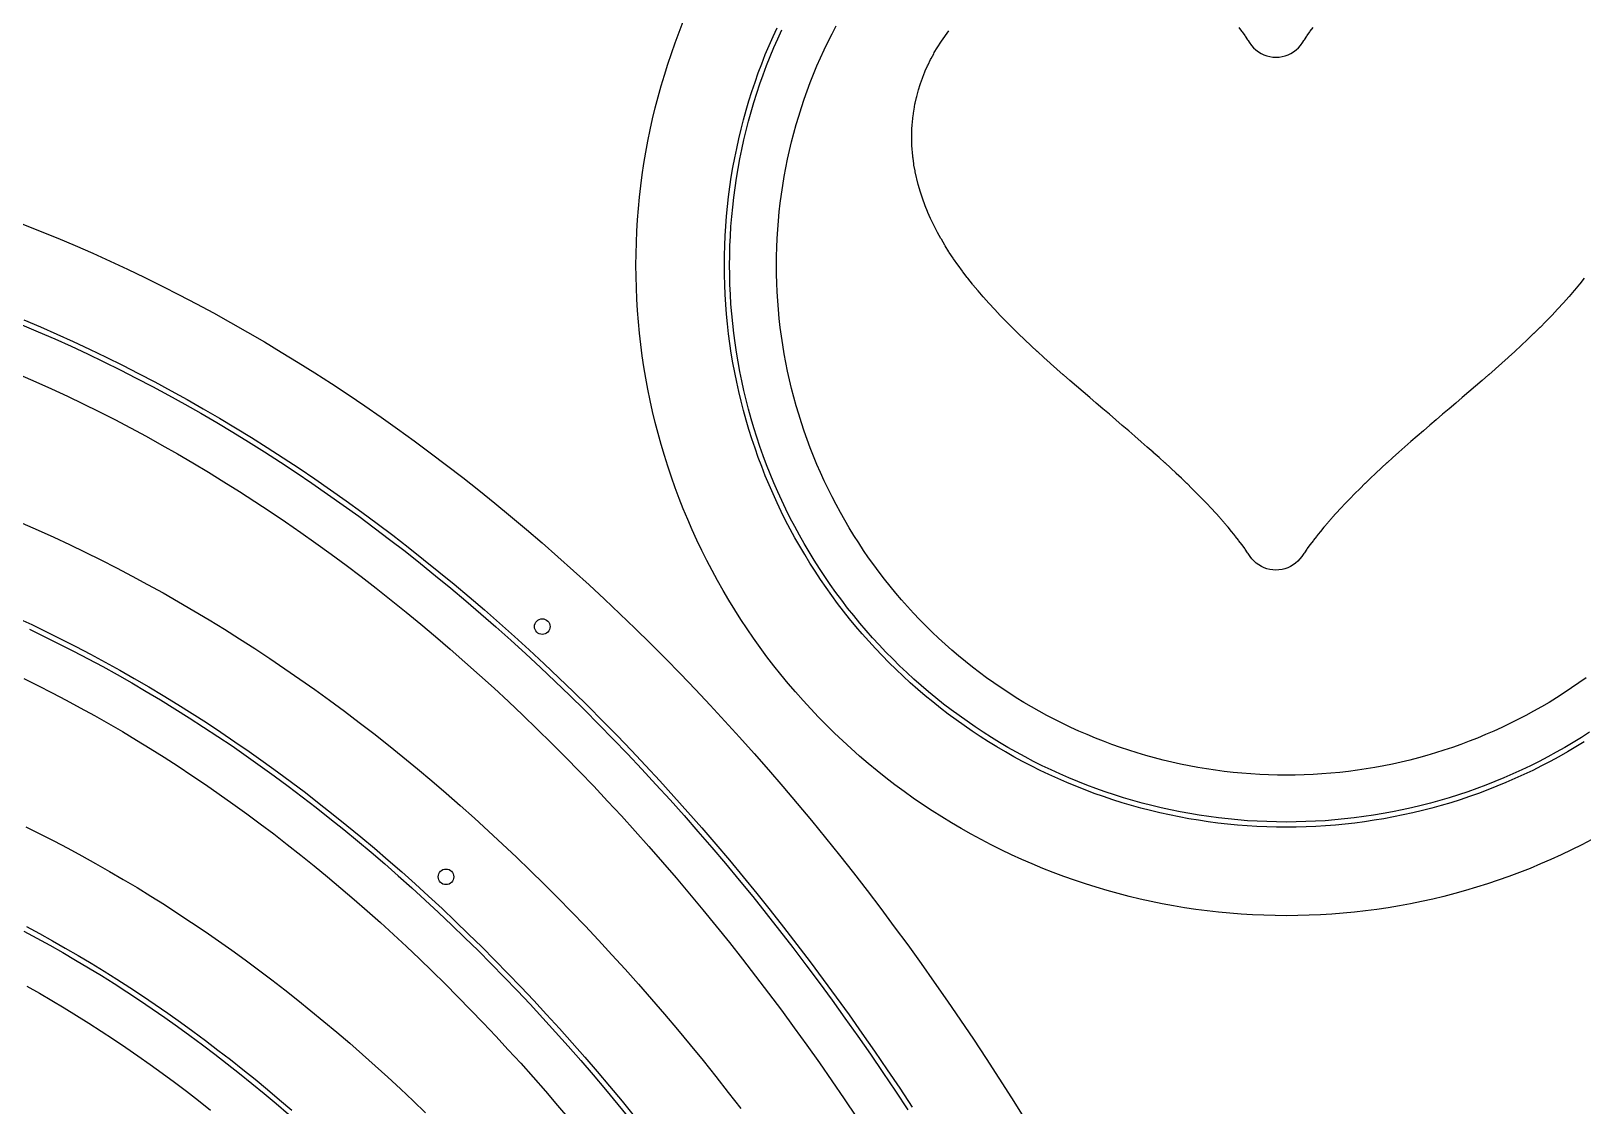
# Model space of a CAD drawing. Header units: metres. Extents: x 10 to 1210, y 10 to 2778.
# Drawn here: x 511.8 to 810, y 1021.4 to 1228 of the extents above; entities that cross this region are included whole.
import ezdxf

# ---------------------------------------------------------------- set-up
doc = ezdxf.new("R2010")
doc.units = ezdxf.units.M
for name, color, linetype in [('ACIKLIK', 5, 'Continuous'), ('ASKI_DELIK', 6, 'Continuous'), ('CAM_SABLON', 4, 'Continuous'), ('DIS_KENAR_V91_Z3', 1, 'Continuous'), ('LAMBA_T4_Z4', 3, 'Continuous')]:
    doc.layers.add(name, color=color, linetype=linetype)

msp = doc.modelspace()

# ---------------------------------------------------------------- linework, layer by layer
at = {"layer": 'ACIKLIK'}
for points in [[(810.6, 1103.72), (809.21, 1102.72), (807.8, 1101.76), (806.37, 1100.81), (804.93, 1099.89), (803.47, 1099), (802, 1098.13), (800.51, 1097.29), (799.01, 1096.47), (797.49, 1095.68), (795.96, 1094.92), (794.42, 1094.18), (792.86, 1093.47), (791.29, 1092.79), (789.71, 1092.14), (788.12, 1091.51), (786.52, 1090.91), (784.91, 1090.34), (783.28, 1089.8), (781.65, 1089.28), (780.01, 1088.8), (778.36, 1088.34), (776.71, 1087.91), (775.04, 1087.51), (773.38, 1087.14), (771.7, 1086.8), (770.02, 1086.49), (768.33, 1086.21), (766.64, 1085.95), (764.94, 1085.73), (763.24, 1085.54), (761.54, 1085.37), (759.84, 1085.24), (758.13, 1085.14), (756.42, 1085.06), (754.71, 1085.02), (753, 1085), (751.29, 1085.02), (749.58, 1085.06), (747.87, 1085.14), (746.16, 1085.24), (744.46, 1085.37), (742.76, 1085.54), (741.06, 1085.73), (739.36, 1085.95), (737.67, 1086.21), (735.98, 1086.49), (734.3, 1086.8), (732.62, 1087.14), (730.96, 1087.51), (729.29, 1087.91), (727.64, 1088.34), (725.99, 1088.8), (724.35, 1089.28), (722.72, 1089.8), (721.09, 1090.34), (719.48, 1090.91), (717.88, 1091.51), (716.29, 1092.14), (714.71, 1092.79), (713.14, 1093.47), (711.58, 1094.18), (710.04, 1094.92), (708.51, 1095.68), (706.99, 1096.47), (705.49, 1097.29), (704, 1098.13), (702.53, 1099), (701.07, 1099.89), (699.63, 1100.81), (698.2, 1101.76), (696.79, 1102.72), (695.4, 1103.72), (694.02, 1104.73), (692.67, 1105.78), (691.33, 1106.84), (690.01, 1107.93), (688.71, 1109.04), (687.43, 1110.17), (686.16, 1111.33), (684.92, 1112.51), (683.7, 1113.7), (682.51, 1114.92), (681.33, 1116.16), (680.17, 1117.43), (679.04, 1118.71), (677.93, 1120.01), (676.84, 1121.33), (675.78, 1122.67), (674.73, 1124.02), (673.72, 1125.4), (672.72, 1126.79), (671.76, 1128.2), (670.81, 1129.63), (669.89, 1131.07), (669, 1132.53), (668.13, 1134), (667.29, 1135.49), (666.47, 1136.99), (665.68, 1138.51), (664.92, 1140.04), (664.18, 1141.58), (663.47, 1143.14), (662.79, 1144.71), (662.14, 1146.29), (661.51, 1147.88), (660.91, 1149.48), (660.34, 1151.09), (659.8, 1152.72), (659.28, 1154.35), (658.8, 1155.99), (658.34, 1157.64), (657.91, 1159.29), (657.51, 1160.96), (657.14, 1162.62), (656.8, 1164.3), (656.49, 1165.98), (656.21, 1167.67), (655.95, 1169.36), (655.73, 1171.06), (655.54, 1172.76), (655.37, 1174.46), (655.24, 1176.16), (655.14, 1177.87), (655.06, 1179.58), (655.02, 1181.29), (655, 1183), (655.02, 1184.71), (655.06, 1186.42), (655.14, 1188.13), (655.24, 1189.84), (655.37, 1191.54), (655.54, 1193.24), (655.73, 1194.94), (655.95, 1196.64), (656.21, 1198.33), (656.49, 1200.02), (656.8, 1201.7), (657.14, 1203.38), (657.51, 1205.04), (657.91, 1206.71), (658.34, 1208.36), (658.8, 1210.01), (659.28, 1211.65), (659.8, 1213.28), (660.34, 1214.91), (660.91, 1216.52), (661.51, 1218.12), (662.14, 1219.71), (662.79, 1221.29), (663.47, 1222.86), (664.18, 1224.42), (664.92, 1225.96), (665.68, 1227.49), (666.47, 1229.01)], [(509.59, 1161.95), (512.64, 1160.62), (515.69, 1159.24), (518.74, 1157.82), (521.78, 1156.36), (524.81, 1154.86), (527.84, 1153.32), (530.86, 1151.74), (533.87, 1150.12), (536.88, 1148.45), (539.87, 1146.75), (542.87, 1145), (545.85, 1143.22), (548.82, 1141.39), (551.79, 1139.53), (554.75, 1137.62), (557.7, 1135.67), (560.64, 1133.69), (563.57, 1131.66), (566.49, 1129.59), (569.41, 1127.49), (572.31, 1125.34), (575.2, 1123.15), (578.08, 1120.93), (580.95, 1118.66), (583.81, 1116.35), (586.66, 1114.01), (589.5, 1111.63), (592.32, 1109.2), (595.14, 1106.74), (597.94, 1104.24), (600.73, 1101.71), (603.5, 1099.13), (606.27, 1096.51), (609.02, 1093.86), (611.75, 1091.17), (614.47, 1088.44), (617.18, 1085.68), (619.88, 1082.87), (622.56, 1080.03), (625.22, 1077.16), (627.87, 1074.24), (630.5, 1071.29), (633.12, 1068.3), (635.73, 1065.28), (638.31, 1062.22), (640.88, 1059.13), (643.44, 1056), (645.97, 1052.83), (648.5, 1049.63), (651, 1046.39), (653.48, 1043.12), (655.95, 1039.82), (658.4, 1036.48), (660.83, 1033.11), (663.25, 1029.7), (665.64, 1026.26), (668.02, 1022.79), (670.38, 1019.29)], [(510.34, 1103.58), (513.07, 1102.23), (515.79, 1100.84), (518.51, 1099.42), (521.22, 1097.96), (523.92, 1096.47), (526.61, 1094.94), (529.3, 1093.37), (531.99, 1091.76), (534.66, 1090.12), (537.33, 1088.44), (540, 1086.72), (542.65, 1084.97), (545.3, 1083.18), (547.93, 1081.36), (550.56, 1079.5), (553.19, 1077.6), (555.8, 1075.67), (558.4, 1073.7), (561, 1071.7), (563.58, 1069.66), (566.16, 1067.58), (568.72, 1065.47), (571.28, 1063.32), (573.82, 1061.14), (576.36, 1058.92), (578.88, 1056.67), (581.39, 1054.38), (583.9, 1052.06), (586.39, 1049.71), (588.86, 1047.31), (591.33, 1044.89), (593.78, 1042.43), (596.22, 1039.94), (598.65, 1037.41), (601.07, 1034.85), (603.47, 1032.25), (605.86, 1029.63), (608.24, 1026.97), (610.6, 1024.27), (612.95, 1021.55), (615.28, 1018.79)], [(510.96, 1044.48), (513.36, 1043.12), (515.74, 1041.73), (518.13, 1040.3), (520.51, 1038.84), (522.88, 1037.35), (525.24, 1035.83), (527.6, 1034.27), (529.95, 1032.68), (532.3, 1031.06), (534.64, 1029.4), (536.97, 1027.72), (539.29, 1026), (541.61, 1024.25), (543.91, 1022.47), (546.21, 1020.65)]]:
    msp.add_lwpolyline(points, dxfattribs=at)
at = {"layer": 'ASKI_DELIK'}
for centre in [(610, 1113.55), (591.5, 1065.47)]:
    msp.add_circle(centre, 1.5, dxfattribs=at)
at = {"layer": 'CAM_SABLON'}
for points in [[(811.28, 1093.26), (809.7, 1092.26), (808.11, 1091.28), (806.5, 1090.34), (804.87, 1089.42), (803.23, 1088.53), (801.58, 1087.66), (799.91, 1086.83), (798.22, 1086.03), (796.52, 1085.25), (794.81, 1084.51), (793.08, 1083.79), (791.35, 1083.11), (789.6, 1082.45), (787.84, 1081.83), (786.06, 1081.24), (784.28, 1080.68), (782.49, 1080.15), (780.69, 1079.65), (778.89, 1079.18), (777.07, 1078.74), (775.25, 1078.34), (773.42, 1077.97), (771.58, 1077.63), (769.74, 1077.32), (767.89, 1077.04), (766.04, 1076.8), (764.18, 1076.59), (762.33, 1076.41), (760.46, 1076.26), (758.6, 1076.15), (756.73, 1076.07), (754.87, 1076.02), (753, 1076), (751.13, 1076.02), (749.27, 1076.07), (747.4, 1076.15), (745.54, 1076.26), (743.67, 1076.41), (741.82, 1076.59), (739.96, 1076.8), (738.11, 1077.04), (736.26, 1077.32), (734.42, 1077.63), (732.58, 1077.97), (730.75, 1078.34), (728.93, 1078.74), (727.11, 1079.18), (725.31, 1079.65), (723.51, 1080.15), (721.72, 1080.68), (719.94, 1081.24), (718.16, 1081.83), (716.4, 1082.45), (714.65, 1083.11), (712.92, 1083.79), (711.19, 1084.51), (709.48, 1085.25), (707.78, 1086.03), (706.09, 1086.83), (704.42, 1087.66), (702.77, 1088.53), (701.13, 1089.42), (699.5, 1090.34), (697.89, 1091.28), (696.3, 1092.26), (694.72, 1093.26), (693.17, 1094.29), (691.63, 1095.35), (690.11, 1096.44), (688.61, 1097.55), (687.12, 1098.68), (685.66, 1099.85), (684.22, 1101.03), (682.8, 1102.25), (681.4, 1103.48), (680.03, 1104.75), (678.67, 1106.03), (677.34, 1107.34), (676.03, 1108.67), (674.75, 1110.03), (673.48, 1111.4), (672.25, 1112.8), (671.03, 1114.22), (669.85, 1115.66), (668.68, 1117.12), (667.55, 1118.61), (666.44, 1120.11), (665.35, 1121.63), (664.29, 1123.17), (663.26, 1124.72), (662.26, 1126.3), (661.28, 1127.89), (660.34, 1129.5), (659.42, 1131.13), (658.53, 1132.77), (657.66, 1134.42), (656.83, 1136.09), (656.03, 1137.78), (655.25, 1139.48), (654.51, 1141.19), (653.79, 1142.92), (653.11, 1144.65), (652.45, 1146.4), (651.83, 1148.16), (651.24, 1149.94), (650.68, 1151.72), (650.15, 1153.51), (649.65, 1155.31), (649.18, 1157.11), (648.74, 1158.93), (648.34, 1160.75), (647.97, 1162.58), (647.63, 1164.42), (647.32, 1166.26), (647.04, 1168.11), (646.8, 1169.96), (646.59, 1171.82), (646.41, 1173.67), (646.26, 1175.54), (646.15, 1177.4), (646.07, 1179.27), (646.02, 1181.13), (646, 1183), (646.02, 1184.87), (646.07, 1186.73), (646.15, 1188.6), (646.26, 1190.46), (646.41, 1192.33), (646.59, 1194.18), (646.8, 1196.04), (647.04, 1197.89), (647.32, 1199.74), (647.63, 1201.58), (647.97, 1203.42), (648.34, 1205.25), (648.74, 1207.07), (649.18, 1208.89), (649.65, 1210.69), (650.15, 1212.49), (650.68, 1214.28), (651.24, 1216.06), (651.83, 1217.84), (652.45, 1219.6), (653.11, 1221.35), (653.79, 1223.08), (654.51, 1224.81), (655.25, 1226.52), (656.03, 1228.22)], [(509.98, 1171.56), (513.14, 1170.22), (516.3, 1168.84), (519.45, 1167.42), (522.59, 1165.96), (525.72, 1164.45), (528.85, 1162.91), (531.97, 1161.32), (535.08, 1159.69), (538.18, 1158.02), (541.28, 1156.3), (544.37, 1154.55), (547.44, 1152.75), (550.51, 1150.92), (553.57, 1149.04), (556.62, 1147.12), (559.67, 1145.16), (562.7, 1143.16), (565.72, 1141.12), (568.73, 1139.03), (571.73, 1136.91), (574.72, 1134.75), (577.7, 1132.55), (580.67, 1130.3), (583.62, 1128.02), (586.57, 1125.7), (589.5, 1123.33), (592.42, 1120.93), (595.32, 1118.49), (598.22, 1116.01), (601.1, 1113.49), (603.96, 1110.93), (606.82, 1108.33), (609.66, 1105.7), (612.48, 1103.02), (615.3, 1100.31), (618.09, 1097.56), (620.88, 1094.77), (623.64, 1091.94), (626.39, 1089.08), (629.13, 1086.18), (631.85, 1083.24), (634.56, 1080.27), (637.24, 1077.25), (639.92, 1074.21), (642.57, 1071.12), (645.21, 1068), (647.83, 1064.85), (650.44, 1061.66), (653.02, 1058.43), (655.59, 1055.17), (658.14, 1051.87), (660.67, 1048.54), (663.19, 1045.18), (665.68, 1041.78), (668.16, 1038.34), (670.61, 1034.88), (673.05, 1031.38), (675.47, 1027.84), (677.87, 1024.28), (680.24, 1020.68)], [(511.46, 1113.03), (514.29, 1111.67), (517.11, 1110.27), (519.92, 1108.84), (522.73, 1107.37), (525.53, 1105.86), (528.32, 1104.32), (531.11, 1102.73), (533.88, 1101.11), (536.65, 1099.46), (539.41, 1097.76), (542.17, 1096.03), (544.91, 1094.26), (547.65, 1092.46), (550.38, 1090.61), (553.09, 1088.73), (555.8, 1086.82), (558.5, 1084.87), (561.19, 1082.88), (563.87, 1080.85), (566.54, 1078.79), (569.19, 1076.69), (571.84, 1074.56), (574.48, 1072.39), (577.1, 1070.18), (579.72, 1067.94), (582.32, 1065.67), (584.91, 1063.36), (587.49, 1061.01), (590.05, 1058.63), (592.6, 1056.21), (595.14, 1053.76), (597.67, 1051.28), (600.18, 1048.76), (602.69, 1046.2), (605.17, 1043.62), (607.64, 1040.99), (610.1, 1038.34), (612.55, 1035.65), (614.98, 1032.93), (617.39, 1030.18), (619.79, 1027.39), (622.18, 1024.57), (624.55, 1021.71), (626.9, 1018.83)], [(510.38, 1055.05), (512.87, 1053.71), (515.36, 1052.33), (517.85, 1050.92), (520.32, 1049.48), (522.79, 1048), (525.26, 1046.49), (527.71, 1044.94), (530.16, 1043.36), (532.6, 1041.75), (535.03, 1040.11), (537.46, 1038.43), (539.87, 1036.72), (542.28, 1034.98), (544.68, 1033.21), (547.07, 1031.4), (549.45, 1029.56), (551.82, 1027.69), (554.19, 1025.78), (556.54, 1023.85), (558.88, 1021.88), (561.22, 1019.88)]]:
    msp.add_lwpolyline(points, dxfattribs=at)
at = {"layer": 'DIS_KENAR_V91_Z3'}
for points in [[(811.68, 1072.63), (809.75, 1071.62), (807.8, 1070.65), (805.83, 1069.71), (803.84, 1068.81), (801.84, 1067.94), (799.83, 1067.1), (797.8, 1066.3), (795.75, 1065.54), (793.7, 1064.81), (791.63, 1064.12), (789.55, 1063.46), (787.45, 1062.84), (785.35, 1062.26), (783.24, 1061.71), (781.12, 1061.2), (778.99, 1060.73), (776.85, 1060.3), (774.71, 1059.9), (772.55, 1059.54), (770.4, 1059.22), (768.23, 1058.93), (766.07, 1058.68), (763.89, 1058.48), (761.72, 1058.3), (759.54, 1058.17), (757.36, 1058.08), (755.18, 1058.02), (753, 1058), (750.82, 1058.02), (748.64, 1058.08), (746.46, 1058.17), (744.28, 1058.3), (742.11, 1058.48), (739.93, 1058.68), (737.77, 1058.93), (735.6, 1059.22), (733.45, 1059.54), (731.29, 1059.9), (729.15, 1060.3), (727.01, 1060.73), (724.88, 1061.2), (722.76, 1061.71), (720.65, 1062.26), (718.55, 1062.84), (716.45, 1063.46), (714.37, 1064.12), (712.3, 1064.81), (710.25, 1065.54), (708.2, 1066.3), (706.17, 1067.1), (704.16, 1067.94), (702.16, 1068.81), (700.17, 1069.71), (698.2, 1070.65), (696.25, 1071.62), (694.32, 1072.63), (692.4, 1073.67), (690.5, 1074.75), (688.62, 1075.85), (686.76, 1076.99), (684.92, 1078.17), (683.1, 1079.37), (681.3, 1080.61), (679.53, 1081.87), (677.77, 1083.17), (676.04, 1084.5), (674.33, 1085.86), (672.65, 1087.24), (670.99, 1088.66), (669.36, 1090.11), (667.75, 1091.58), (666.17, 1093.08), (664.61, 1094.61), (663.08, 1096.17), (661.58, 1097.75), (660.11, 1099.36), (658.66, 1100.99), (657.24, 1102.65), (655.86, 1104.33), (654.5, 1106.04), (653.17, 1107.77), (651.87, 1109.53), (650.61, 1111.3), (649.37, 1113.1), (648.17, 1114.92), (646.99, 1116.76), (645.85, 1118.62), (644.75, 1120.5), (643.67, 1122.4), (642.63, 1124.32), (641.62, 1126.25), (640.65, 1128.2), (639.71, 1130.17), (638.81, 1132.16), (637.94, 1134.16), (637.1, 1136.17), (636.3, 1138.2), (635.54, 1140.25), (634.81, 1142.3), (634.12, 1144.37), (633.46, 1146.45), (632.84, 1148.55), (632.26, 1150.65), (631.71, 1152.76), (631.2, 1154.88), (630.73, 1157.01), (630.3, 1159.15), (629.9, 1161.29), (629.54, 1163.45), (629.22, 1165.6), (628.93, 1167.77), (628.68, 1169.93), (628.48, 1172.11), (628.3, 1174.28), (628.17, 1176.46), (628.08, 1178.64), (628.02, 1180.82), (628, 1183), (628.02, 1185.18), (628.08, 1187.36), (628.17, 1189.54), (628.3, 1191.72), (628.48, 1193.89), (628.68, 1196.07), (628.93, 1198.23), (629.22, 1200.4), (629.54, 1202.55), (629.9, 1204.71), (630.3, 1206.85), (630.73, 1208.99), (631.2, 1211.12), (631.71, 1213.24), (632.26, 1215.35), (632.84, 1217.45), (633.46, 1219.55), (634.12, 1221.63), (634.81, 1223.7), (635.54, 1225.75), (636.3, 1227.8), (637.1, 1229.83)], [(810.24, 1180.52), (809.37, 1179.43), (809.3, 1179.34), (808.37, 1178.21), (808.3, 1178.13), (807.33, 1177), (807.26, 1176.92), (806.26, 1175.79), (806.2, 1175.72), (805.17, 1174.6), (805.11, 1174.53), (804.05, 1173.41), (803.99, 1173.35), (802.91, 1172.23), (802.85, 1172.18), (801.74, 1171.06), (801.69, 1171.01), (800.56, 1169.9), (800.51, 1169.85), (799.36, 1168.74), (799.32, 1168.7), (798.14, 1167.59), (798.1, 1167.56), (796.91, 1166.45), (796.88, 1166.42), (795.67, 1165.32), (795.64, 1165.29), (794.42, 1164.19), (794.39, 1164.17), (793.16, 1163.07), (793.13, 1163.05), (791.89, 1161.96), (791.87, 1161.94), (790.62, 1160.85), (790.6, 1160.84), (789.35, 1159.75), (789.33, 1159.74), (788.08, 1158.66), (788.07, 1158.65), (786.8, 1157.57), (786.8, 1157.57), (785.54, 1156.49), (784.27, 1155.42), (783.02, 1154.35), (781.78, 1153.3), (780.55, 1152.24), (779.34, 1151.2), (778.13, 1150.16), (776.94, 1149.12), (775.77, 1148.1), (774.61, 1147.07), (774.57, 1147.04), (773.47, 1146.05), (773.43, 1146.02), (772.36, 1145.04), (772.32, 1145), (771.27, 1144.04), (771.22, 1144), (770.2, 1143.05), (770.15, 1143), (769.16, 1142.06), (769.1, 1142.01), (768.14, 1141.08), (768.08, 1141.03), (767.15, 1140.11), (767.09, 1140.05), (766.18, 1139.15), (766.12, 1139.09), (765.25, 1138.2), (765.18, 1138.13), (764.34, 1137.26), (764.27, 1137.19), (763.47, 1136.33), (763.4, 1136.25), (762.62, 1135.41), (762.55, 1135.33), (761.81, 1134.51), (761.73, 1134.42), (761.02, 1133.61), (760.95, 1133.52), (760.27, 1132.73), (760.19, 1132.63), (759.55, 1131.86), (759.47, 1131.76), (758.87, 1131.01), (758.79, 1130.9), (758.21, 1130.17), (758.13, 1130.06), (757.59, 1129.35), (757.51, 1129.24), (757, 1128.54), (756.92, 1128.43), (756.45, 1127.76), (756.36, 1127.63), (755.96, 1127.04), (755.61, 1126.58), (755.21, 1126.15), (754.78, 1125.76), (754.31, 1125.41), (753.81, 1125.12), (753.28, 1124.87), (752.73, 1124.67), (752.16, 1124.53), (751.58, 1124.45), (751, 1124.42), (750.42, 1124.45), (749.84, 1124.53), (749.27, 1124.67), (748.72, 1124.87), (748.19, 1125.12), (747.69, 1125.41), (747.22, 1125.76), (746.79, 1126.15), (746.39, 1126.58), (746.04, 1127.04), (745.64, 1127.63), (745.55, 1127.76), (745.08, 1128.43), (745, 1128.54), (744.49, 1129.24), (744.41, 1129.35), (743.87, 1130.06), (743.79, 1130.17), (743.21, 1130.9), (743.13, 1131.01), (742.53, 1131.76), (742.45, 1131.86), (741.81, 1132.63), (741.73, 1132.73), (741.05, 1133.52), (740.98, 1133.61), (740.27, 1134.42), (740.19, 1134.51), (739.45, 1135.33), (739.38, 1135.41), (738.6, 1136.25), (738.53, 1136.33), (737.73, 1137.19), (737.66, 1137.26), (736.82, 1138.13), (736.75, 1138.2), (735.88, 1139.09), (735.82, 1139.15), (734.91, 1140.05), (734.85, 1140.11), (733.92, 1141.03), (733.86, 1141.08), (732.9, 1142.01), (732.84, 1142.06), (731.85, 1143), (731.8, 1143.05), (730.78, 1144), (730.73, 1144.04), (729.68, 1145), (729.64, 1145.04), (728.57, 1146.02), (728.53, 1146.05), (727.43, 1147.04), (727.39, 1147.07), (726.27, 1148.06), (725.09, 1149.09), (723.9, 1150.13), (722.69, 1151.18), (721.47, 1152.23), (720.23, 1153.29), (718.98, 1154.35), (717.73, 1155.42), (716.47, 1156.49), (715.21, 1157.56), (715.2, 1157.57), (713.94, 1158.64), (713.93, 1158.65), (712.68, 1159.73), (712.66, 1159.74), (711.41, 1160.83), (711.4, 1160.84), (710.15, 1161.93), (710.13, 1161.94), (708.89, 1163.03), (708.87, 1163.05), (707.64, 1164.14), (707.61, 1164.17), (706.39, 1165.26), (706.36, 1165.29), (705.16, 1166.39), (705.12, 1166.42), (703.93, 1167.52), (703.89, 1167.56), (702.72, 1168.66), (702.68, 1168.7), (701.53, 1169.81), (701.48, 1169.85), (700.35, 1170.96), (700.3, 1171.01), (699.2, 1172.13), (699.14, 1172.18), (698.06, 1173.29), (698, 1173.35), (696.95, 1174.47), (696.89, 1174.54), (695.86, 1175.66), (695.8, 1175.73), (694.8, 1176.85), (694.73, 1176.93), (693.77, 1178.05), (693.7, 1178.13), (692.77, 1179.26), (692.69, 1179.35), (691.76, 1180.52), (691.76, 1180.52), (691.68, 1180.62), (690.82, 1181.75), (690.75, 1181.85), (689.92, 1182.98), (689.84, 1183.09), (689.05, 1184.22), (688.97, 1184.34), (688.22, 1185.47), (688.14, 1185.6), (687.43, 1186.73), (687.35, 1186.86), (686.69, 1187.99), (686.6, 1188.14), (685.98, 1189.27), (685.9, 1189.42), (685.31, 1190.54), (685.23, 1190.7), (684.69, 1191.83), (684.62, 1191.99), (684.12, 1193.12), (684.04, 1193.29), (683.59, 1194.41), (683.52, 1194.59), (683.11, 1195.71), (683.04, 1195.9), (682.68, 1197.01), (682.61, 1197.21), (682.29, 1198.32), (682.23, 1198.52), (681.95, 1199.63), (681.9, 1199.84), (681.67, 1200.94), (681.63, 1201.16), (681.43, 1202.25), (681.4, 1202.47), (681.25, 1203.56), (681.22, 1203.79), (681.12, 1204.87), (681.1, 1205.1), (681.03, 1206.18), (681.02, 1206.42), (681, 1207.49), (681, 1207.72), (681.02, 1208.79), (681.03, 1209.03), (681.1, 1210.09), (681.12, 1210.33), (681.22, 1211.38), (681.25, 1211.62), (681.4, 1212.66), (681.44, 1212.9), (681.62, 1213.94), (681.67, 1214.17), (681.9, 1215.2), (681.96, 1215.43), (682.23, 1216.46), (682.3, 1216.68), (682.61, 1217.7), (682.68, 1217.92), (683.04, 1218.92), (683.12, 1219.14), (683.51, 1220.13), (683.6, 1220.35), (684.03, 1221.32), (684.13, 1221.53), (684.6, 1222.5), (684.71, 1222.7), (685.22, 1223.65), (685.33, 1223.85), (685.88, 1224.78), (686, 1224.97), (686.58, 1225.89), (686.71, 1226.08), (687.33, 1226.97), (687.46, 1227.15), (688.12, 1228.03)], [(743.88, 1228.66), (744.4, 1227.97), (744.5, 1227.84), (744.99, 1227.15), (745.08, 1227.02), (745.55, 1226.33), (745.64, 1226.2), (745.87, 1225.84), (746.31, 1225.23), (746.7, 1224.78), (747.14, 1224.37), (747.62, 1224.01), (748.13, 1223.7), (748.67, 1223.44), (749.23, 1223.23), (749.81, 1223.09), (750.4, 1223), (751, 1222.97), (751.6, 1223), (752.19, 1223.09), (752.77, 1223.23), (753.33, 1223.44), (753.87, 1223.7), (754.38, 1224.01), (754.86, 1224.37), (755.3, 1224.78), (755.69, 1225.23), (756.13, 1225.84), (756.36, 1226.2), (756.45, 1226.33), (756.92, 1227.02), (757.01, 1227.15), (757.5, 1227.84), (757.6, 1227.97), (758.12, 1228.66)], [(510.15, 1190.89), (513.53, 1189.56), (516.9, 1188.18), (520.25, 1186.76), (523.61, 1185.29), (526.95, 1183.78), (530.28, 1182.23), (533.61, 1180.63), (536.92, 1178.99), (540.23, 1177.31), (543.52, 1175.58), (546.81, 1173.82), (550.08, 1172), (553.35, 1170.15), (556.6, 1168.25), (559.84, 1166.31), (563.07, 1164.33), (566.29, 1162.3), (569.5, 1160.24), (572.69, 1158.13), (575.88, 1155.98), (579.05, 1153.78), (582.2, 1151.55), (585.35, 1149.28), (588.48, 1146.96), (591.6, 1144.6), (594.7, 1142.21), (597.79, 1139.77), (600.86, 1137.29), (603.92, 1134.77), (606.97, 1132.21), (610, 1129.62), (613.02, 1126.98), (616.02, 1124.3), (619, 1121.58), (621.97, 1118.83), (624.92, 1116.03), (627.86, 1113.2), (630.77, 1110.33), (633.68, 1107.42), (636.56, 1104.48), (639.43, 1101.49), (642.28, 1098.47), (645.11, 1095.41), (647.93, 1092.31), (650.73, 1089.18), (653.5, 1086.01), (656.26, 1082.81), (659.01, 1079.56), (661.73, 1076.29), (664.43, 1072.97), (667.12, 1069.63), (669.78, 1066.24), (672.42, 1062.83), (675.05, 1059.37), (677.65, 1055.89), (680.24, 1052.37), (682.8, 1048.81), (685.34, 1045.22), (687.86, 1041.6), (690.36, 1037.95), (692.84, 1034.26), (695.3, 1030.55), (697.74, 1026.8), (700.15, 1023.01), (702.54, 1019.2)], [(510.06, 1133.41), (513.1, 1132.08), (516.13, 1130.71), (519.16, 1129.3), (522.17, 1127.85), (525.18, 1126.36), (528.18, 1124.83), (531.17, 1123.27), (534.15, 1121.66), (537.13, 1120.02), (540.09, 1118.33), (543.04, 1116.61), (545.98, 1114.85), (548.91, 1113.05), (551.84, 1111.21), (554.75, 1109.34), (557.65, 1107.43), (560.53, 1105.47), (563.41, 1103.48), (566.28, 1101.46), (569.13, 1099.39), (571.97, 1097.29), (574.8, 1095.15), (577.61, 1092.98), (580.42, 1090.76), (583.21, 1088.52), (585.99, 1086.23), (588.75, 1083.91), (591.5, 1081.55), (594.24, 1079.16), (596.96, 1076.73), (599.67, 1074.26), (602.36, 1071.76), (605.04, 1069.23), (607.7, 1066.66), (610.35, 1064.05), (612.99, 1061.41), (615.61, 1058.74), (618.21, 1056.03), (620.8, 1053.29), (623.37, 1050.51), (625.92, 1047.7), (628.46, 1044.86), (630.98, 1041.98), (633.48, 1039.07), (635.97, 1036.13), (638.44, 1033.16), (640.9, 1030.15), (643.33, 1027.11), (645.75, 1024.04), (648.15, 1020.94)], [(510.74, 1075.07), (513.44, 1073.73), (516.14, 1072.36), (518.82, 1070.95), (521.5, 1069.51), (524.17, 1068.03), (526.83, 1066.52), (529.48, 1064.97), (532.12, 1063.39), (534.75, 1061.78), (537.38, 1060.13), (539.99, 1058.44), (542.6, 1056.72), (545.19, 1054.97), (547.77, 1053.18), (550.35, 1051.36), (552.91, 1049.51), (555.46, 1047.62), (558, 1045.7), (560.53, 1043.75), (563.05, 1041.76), (565.55, 1039.74), (568.05, 1037.69), (570.53, 1035.6), (573, 1033.49), (575.46, 1031.34), (577.9, 1029.15), (580.33, 1026.94), (582.75, 1024.7), (585.16, 1022.42), (587.55, 1020.11)]]:
    msp.add_lwpolyline(points, dxfattribs=at)
at = {"layer": 'LAMBA_T4_Z4'}
for points in [[(810.23, 1091.41), (808.62, 1090.43), (807, 1089.47), (805.36, 1088.54), (803.7, 1087.64), (802.03, 1086.77), (800.34, 1085.93), (798.64, 1085.12), (796.93, 1084.34), (795.2, 1083.59), (793.46, 1082.86), (791.7, 1082.17), (789.94, 1081.51), (788.16, 1080.88), (786.37, 1080.29), (784.58, 1079.72), (782.77, 1079.18), (780.95, 1078.68), (779.13, 1078.21), (777.29, 1077.77), (775.45, 1077.36), (773.61, 1076.98), (771.75, 1076.64), (769.89, 1076.33), (768.03, 1076.05), (766.16, 1075.81), (764.29, 1075.59), (762.41, 1075.41), (760.53, 1075.26), (758.65, 1075.15), (756.77, 1075.07), (754.88, 1075.02), (753, 1075), (751.12, 1075.02), (749.23, 1075.07), (747.35, 1075.15), (745.47, 1075.26), (743.59, 1075.41), (741.71, 1075.59), (739.84, 1075.81), (737.97, 1076.05), (736.11, 1076.33), (734.25, 1076.64), (732.39, 1076.98), (730.55, 1077.36), (728.71, 1077.77), (726.87, 1078.21), (725.05, 1078.68), (723.23, 1079.18), (721.42, 1079.72), (719.63, 1080.29), (717.84, 1080.88), (716.06, 1081.51), (714.3, 1082.17), (712.54, 1082.86), (710.8, 1083.59), (709.07, 1084.34), (707.36, 1085.12), (705.66, 1085.93), (703.97, 1086.77), (702.3, 1087.64), (700.64, 1088.54), (699, 1089.47), (697.38, 1090.43), (695.77, 1091.41), (694.18, 1092.42), (692.61, 1093.46), (691.05, 1094.53), (689.52, 1095.63), (688, 1096.75), (686.51, 1097.9), (685.03, 1099.07), (683.58, 1100.27), (682.15, 1101.49), (680.73, 1102.74), (679.34, 1104.01), (677.98, 1105.31), (676.63, 1106.63), (675.31, 1107.98), (674.01, 1109.34), (672.74, 1110.73), (671.49, 1112.15), (670.27, 1113.58), (669.07, 1115.03), (667.9, 1116.51), (666.75, 1118), (665.63, 1119.52), (664.53, 1121.05), (663.46, 1122.61), (662.42, 1124.18), (661.41, 1125.77), (660.43, 1127.38), (659.47, 1129), (658.54, 1130.64), (657.64, 1132.3), (656.77, 1133.97), (655.93, 1135.66), (655.12, 1137.36), (654.34, 1139.07), (653.59, 1140.8), (652.86, 1142.54), (652.17, 1144.3), (651.51, 1146.06), (650.88, 1147.84), (650.29, 1149.63), (649.72, 1151.42), (649.18, 1153.23), (648.68, 1155.05), (648.21, 1156.87), (647.77, 1158.71), (647.36, 1160.55), (646.98, 1162.39), (646.64, 1164.25), (646.33, 1166.11), (646.05, 1167.97), (645.81, 1169.84), (645.59, 1171.71), (645.41, 1173.59), (645.26, 1175.47), (645.15, 1177.35), (645.07, 1179.23), (645.02, 1181.12), (645, 1183), (645.02, 1184.88), (645.07, 1186.77), (645.15, 1188.65), (645.26, 1190.53), (645.41, 1192.41), (645.59, 1194.29), (645.81, 1196.16), (646.05, 1198.03), (646.33, 1199.89), (646.64, 1201.75), (646.98, 1203.61), (647.36, 1205.45), (647.77, 1207.29), (648.21, 1209.13), (648.68, 1210.95), (649.18, 1212.77), (649.72, 1214.58), (650.29, 1216.37), (650.88, 1218.16), (651.51, 1219.94), (652.17, 1221.7), (652.86, 1223.46), (653.59, 1225.2), (654.34, 1226.93), (655.12, 1228.64)], [(510.37, 1172.48), (513.54, 1171.14), (516.7, 1169.76), (519.86, 1168.33), (523.01, 1166.86), (526.16, 1165.35), (529.3, 1163.8), (532.43, 1162.21), (535.55, 1160.57), (538.66, 1158.89), (541.77, 1157.18), (544.86, 1155.42), (547.95, 1153.61), (551.03, 1151.77), (554.1, 1149.89), (557.16, 1147.96), (560.21, 1146), (563.25, 1143.99), (566.28, 1141.94), (569.3, 1139.85), (572.31, 1137.73), (575.31, 1135.56), (578.3, 1133.35), (581.27, 1131.1), (584.24, 1128.81), (587.19, 1126.48), (590.13, 1124.11), (593.06, 1121.7), (595.97, 1119.25), (598.87, 1116.76), (601.76, 1114.24), (604.63, 1111.67), (607.49, 1109.07), (610.34, 1106.43), (613.17, 1103.74), (615.99, 1101.02), (618.8, 1098.27), (621.59, 1095.47), (624.36, 1092.64), (627.12, 1089.77), (629.86, 1086.86), (632.59, 1083.92), (635.3, 1080.93), (637.99, 1077.92), (640.67, 1074.86), (643.33, 1071.77), (645.98, 1068.64), (648.6, 1065.48), (651.21, 1062.28), (653.8, 1059.05), (656.38, 1055.78), (658.93, 1052.48), (661.47, 1049.14), (663.99, 1045.77), (666.49, 1042.36), (668.97, 1038.93), (671.43, 1035.45), (673.87, 1031.95), (676.3, 1028.41), (678.7, 1024.83), (681.08, 1021.23)], [(509.04, 1115.25), (511.89, 1113.93), (514.73, 1112.57), (517.56, 1111.17), (520.38, 1109.73), (523.2, 1108.25), (526.01, 1106.74), (528.81, 1105.19), (531.6, 1103.6), (534.39, 1101.98), (537.17, 1100.31), (539.94, 1098.61), (542.7, 1096.87), (545.46, 1095.1), (548.2, 1093.29), (550.94, 1091.44), (553.67, 1089.55), (556.38, 1087.63), (559.09, 1085.67), (561.79, 1083.68), (564.48, 1081.65), (567.15, 1079.58), (569.82, 1077.47), (572.47, 1075.33), (575.12, 1073.16), (577.75, 1070.95), (580.37, 1068.7), (582.98, 1066.42), (585.58, 1064.1), (588.16, 1061.75), (590.73, 1059.36), (593.29, 1056.94), (595.84, 1054.48), (598.38, 1051.99), (600.9, 1049.46), (603.4, 1046.9), (605.9, 1044.31), (608.38, 1041.68), (610.84, 1039.02), (613.29, 1036.32), (615.73, 1033.59), (618.15, 1030.83), (620.55, 1028.04), (622.94, 1025.21), (625.32, 1022.35), (627.68, 1019.46)], [(510.85, 1055.94), (513.35, 1054.59), (515.85, 1053.2), (518.34, 1051.79), (520.83, 1050.34), (523.31, 1048.85), (525.78, 1047.34), (528.25, 1045.79), (530.71, 1044.2), (533.15, 1042.59), (535.6, 1040.94), (538.03, 1039.25), (540.45, 1037.54), (542.87, 1035.79), (545.28, 1034.01), (547.68, 1032.19), (550.07, 1030.35), (552.45, 1028.47), (554.82, 1026.56), (557.18, 1024.62), (559.53, 1022.64), (561.87, 1020.63)]]:
    msp.add_lwpolyline(points, dxfattribs=at)

doc.saveas('drawing.dxf')
